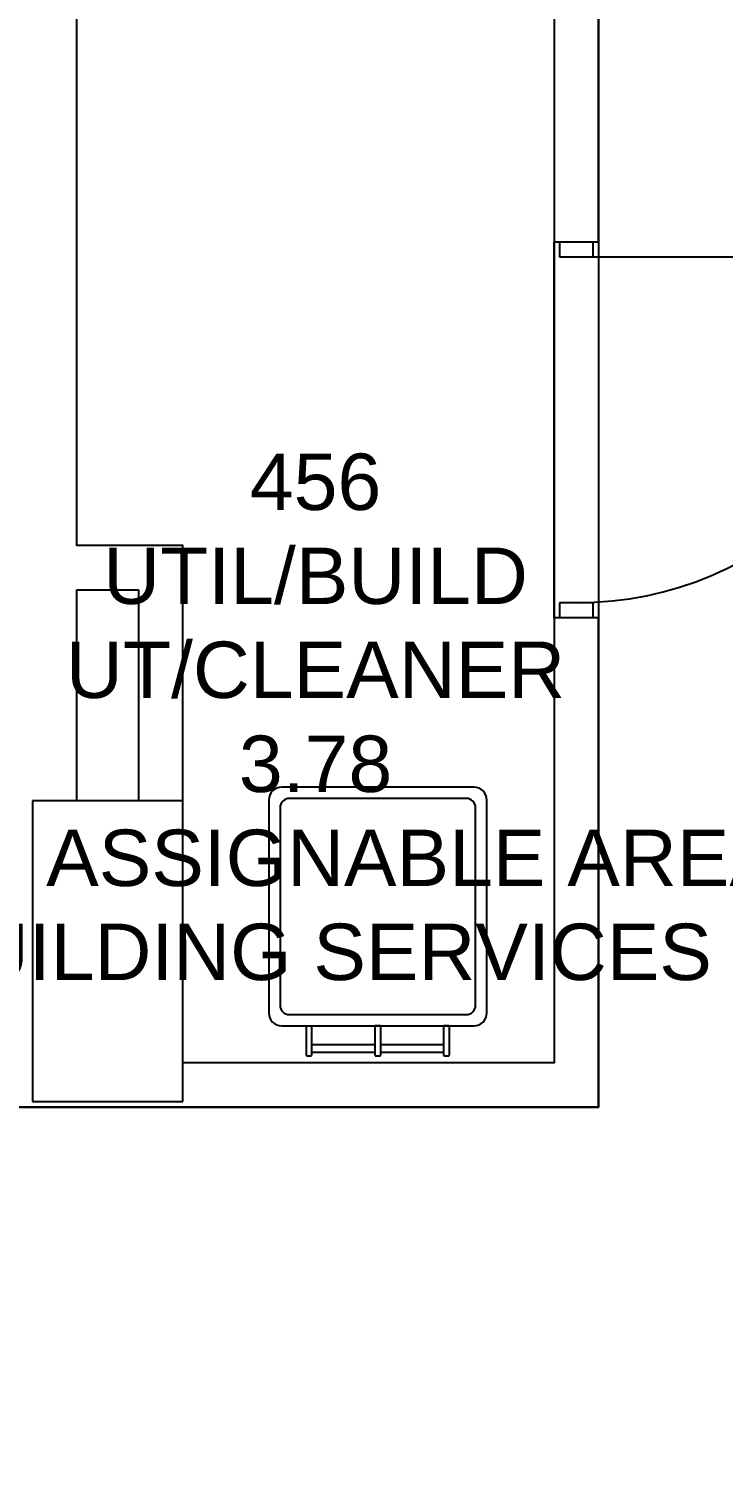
# Model space of a CAD drawing. Extents: x 14785 to 50894, y -3296 to 56414.
# Drawn here: x 32652 to 34499, y 7032 to 10857 of the extents above; entities that cross this region are included whole.
import ezdxf

# ---------------------------------------------------------------- set-up
doc = ezdxf.new("R2010")
doc.units = 0
doc.header["$MEASUREMENT"] = 0
for name, color, linetype in [('A-Column__Concrete', 7, 'CONTINUOUS'), ('A-Door', 252, 'CONTINUOUS'), ('A-Wall__Brick', 7, 'CONTINUOUS'), ('H-Fixtures__Sink', 252, 'CONTINUOUS'), ('RM$', 7, 'CONTINUOUS'), ('RM$TXT', 4, 'CONTINUOUS')]:
    doc.layers.add(name, color=color, linetype=linetype)
doc.styles.add('Arial', font='arial.ttf')

msp = doc.modelspace()

# ---------------------------------------------------------------- linework, layer by layer
at = {"layer": 'A-Column__Concrete'}
for p, q in [((33062.1, 8803.9), (32662.1, 8803.9)), ((32662.1, 8803.9), (32662.1, 8003.9)), ((33062.1, 8003.9), (33062.1, 8803.9)), ((32662.1, 8003.9), (33062.1, 8003.9))]:
    msp.add_line(p, q, dxfattribs=at)
at = {"layer": 'A-Door'}
for p, q in [((34049.1, 9290.9), (34049.1, 10290.9)), ((34063.1, 10290.9), (34063.1, 10250.9)), ((34153.1, 10250.9), (34153.1, 10290.9)), ((34063.1, 10250.9), (34153.1, 10250.9)), ((34109.1, 10250.9), (35029.1, 10250.9)), ((34063.1, 9330.9), (34063.1, 9290.9)), ((34153.1, 9330.9), (34063.1, 9330.9)), ((34153.1, 9290.9), (34153.1, 9330.9))]:
    msp.add_line(p, q, dxfattribs=at)
at = {"layer": 'A-Door', "color": 252}
msp.add_arc((34109.1, 10250.9), 920, 270, 0, dxfattribs=at)
at = {"layer": 'A-Wall__Brick'}
for p, q in [((34167.1, 10290.9), (34167.1, 11928.9)), ((32780.1, 9482.9), (32780.1, 11390.9)), ((34049.1, 11390.9), (34049.1, 10290.9)), ((34049.1, 10290.9), (34167.1, 10290.9)), ((33062.1, 9482.9), (32780.1, 9482.9)), ((33062.1, 8803.9), (33062.1, 9482.9)), ((32780.1, 8803.9), (32780.1, 9364.9)), ((32780.1, 9364.9), (32944.1, 9364.9)), ((32944.1, 9364.9), (32944.1, 8803.9)), ((34167.1, 9290.9), (34049.1, 9290.9)), ((34049.1, 9290.9), (34049.1, 8106.9)), ((34167.1, 7988.9), (34167.1, 9290.9)), ((34049.1, 8106.9), (33062.1, 8106.9)), ((32627.1, 7988.9), (34167.1, 7988.9))]:
    msp.add_line(p, q, dxfattribs=at)
at = {"layer": 'H-Fixtures__Sink'}
for p, q in [((33835.1, 8840.4), (33325.1, 8840.4)), ((33290.1, 8805.4), (33290.1, 8240.4)), ((33815.1, 8810.4), (33345.1, 8810.4)), ((33870.1, 8240.4), (33870.1, 8805.4)), ((33320.1, 8785.4), (33320.1, 8260.4)), ((33840.1, 8260.4), (33840.1, 8785.4)), ((33345.1, 8235.4), (33815.1, 8235.4)), ((33325.1, 8205.4), (33835.1, 8205.4)), ((33390.1, 8157.4), (33390.1, 8205.4)), ((33390.1, 8205.4), (33404.1, 8205.4)), ((33404.1, 8205.4), (33404.1, 8157.4)), ((33573.1, 8157.4), (33573.1, 8205.4)), ((33587.1, 8205.4), (33573.1, 8205.4)), ((33587.1, 8205.4), (33587.1, 8157.4)), ((33756.1, 8157.4), (33756.1, 8205.4)), ((33770.1, 8205.4), (33756.1, 8205.4)), ((33770.1, 8205.4), (33770.1, 8157.4)), ((33390.1, 8127), (33390.1, 8157.4)), ((33404.1, 8157.4), (33404.1, 8127)), ((33573.1, 8155.4), (33404.1, 8155.4)), ((33573.1, 8127), (33573.1, 8157.4)), ((33587.1, 8157.4), (33587.1, 8127)), ((33756.1, 8155.4), (33587.1, 8155.4)), ((33756.1, 8127), (33756.1, 8157.4)), ((33770.1, 8157.4), (33770.1, 8127)), ((33390.1, 8125.4), (33404.1, 8125.4)), ((33404.1, 8135.4), (33573.1, 8135.4)), ((33573.1, 8125.4), (33587.1, 8125.4)), ((33587.1, 8135.4), (33756.1, 8135.4)), ((33756.1, 8125.4), (33770.1, 8125.4))]:
    msp.add_line(p, q, dxfattribs=at)
for centre, radius, start, end in [((33325.1, 8805.4), 35, 90, 180), ((33835.1, 8805.4), 35, 0, 90), ((33345.1, 8785.4), 25, 90, 180), ((33815.1, 8785.4), 25, 0, 90), ((33325.1, 8240.4), 35, 180, 270), ((33345.1, 8260.4), 25, 180, 270), ((33815.1, 8260.4), 25, 270, 0), ((33835.1, 8240.4), 35, 270, 0)]:
    msp.add_arc(centre, radius, start, end, dxfattribs=at)
at = {"layer": 'RM$', "flags": 128}
for points in [[(27438.1, 8137.9), (27438.1, 6441.9), (35517.1, 6441.9), (35517.1, 11823.9), (34167.1, 11823.9), (34167.1, 7988.9), (30314.1, 7988.9), (30314.1, 8603.9), (27497.1, 8603.9), (27497.1, 8137.9)], [(32780.1, 11390.9), (34049.1, 11390.9), (34049.1, 8106.9), (33062.1, 8106.9), (33062.1, 9482.9), (32780.1, 9482.9)]]:
    msp.add_lwpolyline(points, close=True, dxfattribs=at)

# ---------------------------------------------------------------- texts
at = {"layer": 'RM$TXT', "insert": (33414.6, 8325.2), "char_height": 150, "attachment_point": 8, "style": 'Arial'}
msp.add_mtext('456^M^JUTIL/BUILD^M^JUT/CLEANER^M^J3.78^M^JNON ASSIGNABLE AREA^M^JBUILDING SERVICES^M^J', dxfattribs=at)

doc.saveas('drawing.dxf')
